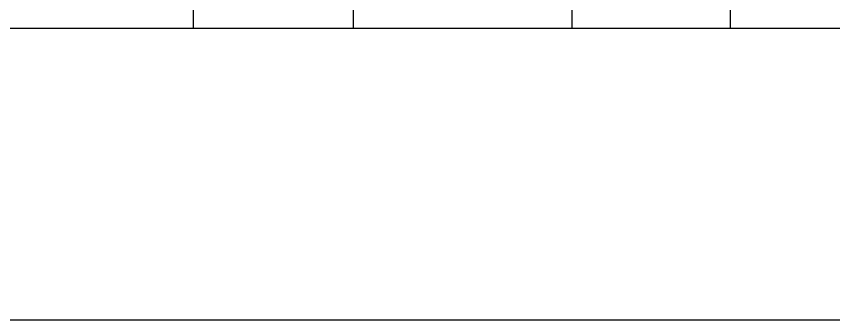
# Model space of a CAD drawing. Header units: millimetres. Extents: x -33000 to 294000, y 0 to 42408.
# Drawn here: x 261929 to 267536, y 6805 to 8889 of the extents above; entities that cross this region are included whole.
import ezdxf

# ---------------------------------------------------------------- set-up
doc = ezdxf.new("R2010")
doc.units = ezdxf.units.MM
doc.header["$LTSCALE"] = 50
doc.layers.add('arch', color=8, linetype='Continuous')

msp = doc.modelspace()

# ---------------------------------------------------------------- linework, layer by layer
at = {"layer": 'arch', "ltscale": 25}
for p, q in [((263141.2, 9024.6), (263141.2, 8804.6)), ((264241.2, 8804.6), (264241.2, 9024.6)), ((265741.2, 8804.6), (265741.2, 9024.6)), ((266826.2, 9024.6), (266826.2, 8804.6)), ((263140.7, 8804.6), (261640.7, 8804.6)), ((264241.2, 8804.6), (263141.2, 8804.6)), ((265741.2, 8804.6), (264240.7, 8804.6)), ((266826.2, 8804.6), (265741.2, 8804.6)), ((271026.2, 8804.6), (266826.2, 8804.6))]:
    msp.add_line(p, q, dxfattribs=at)
at = {"layer": 'arch'}
msp.add_lwpolyline([(258206.2, 6804.6), (288286.2, 6804.6), (288286.2, 25474.6), (258206.2, 25474.6)], close=True, dxfattribs=at)

doc.saveas('drawing.dxf')
